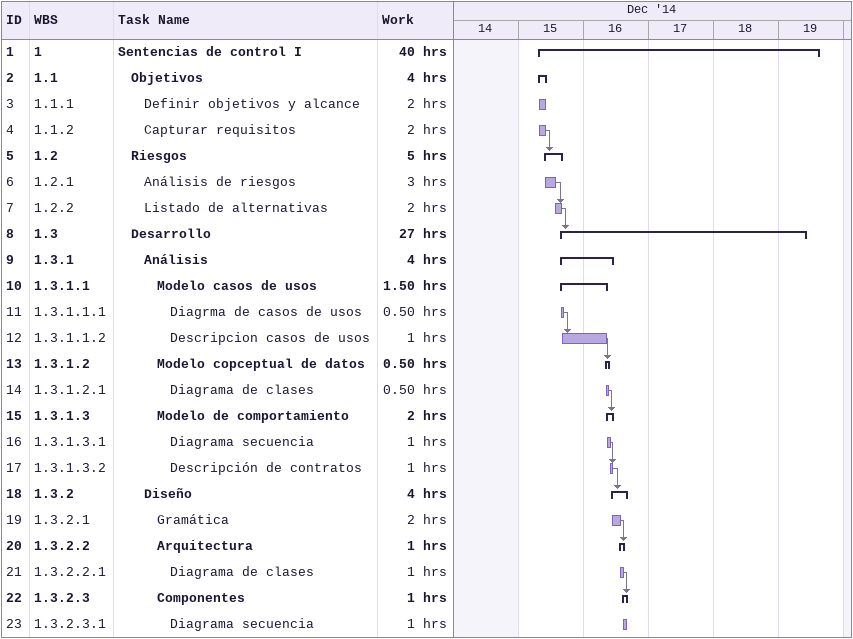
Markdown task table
| ID | WBS | Task | Start | Finish | Predecessors | Work (h) |
|---|---|---|---|---|---|---|
| 1 | 1 | **Sentencias de control I** | 2014-12-15 | 2014-12-19 |  | 40 |
| 2 | 1.1 | **Objetivos** | 2014-12-15 | 2014-12-15 |  | 4 |
| 3 | 1.1.1 | Definir objetivos y alcance | 2014-12-15 | 2014-12-15 |  | 2 |
| 4 | 1.1.2 | Capturar requisitos | 2014-12-15 | 2014-12-15 |  | 2 |
| 5 | 1.2 | **Riesgos** | 2014-12-15 | 2014-12-15 | 4 | 5 |
| 6 | 1.2.1 | Análisis de riesgos | 2014-12-15 | 2014-12-15 |  | 3 |
| 7 | 1.2.2 | Listado de alternativas | 2014-12-15 | 2014-12-15 | 6 | 2 |
| 8 | 1.3 | **Desarrollo** | 2014-12-15 | 2014-12-19 | 7 | 27 |
| 9 | 1.3.1 | **Análisis** | 2014-12-15 | 2014-12-16 |  | 4 |
| 10 | 1.3.1.1 | **Modelo casos de usos** | 2014-12-15 | 2014-12-16 |  | 1.50 |
| 11 | 1.3.1.1.1 | Diagrma de casos de usos | 2014-12-15 | 2014-12-15 |  | 0.50 |
| 12 | 1.3.1.1.2 | Descripcion casos de usos | 2014-12-15 | 2014-12-16 | 11 | 1 |
| 13 | 1.3.1.2 | **Modelo copceptual de datos** | 2014-12-16 | 2014-12-16 | 12 | 0.50 |
| 14 | 1.3.1.2.1 | Diagrama de clases | 2014-12-16 | 2014-12-16 |  | 0.50 |
| 15 | 1.3.1.3 | **Modelo de comportamiento** | 2014-12-16 | 2014-12-16 | 14 | 2 |
| 16 | 1.3.1.3.1 | Diagrama secuencia | 2014-12-16 | 2014-12-16 |  | 1 |
| 17 | 1.3.1.3.2 | Descripción de contratos | 2014-12-16 | 2014-12-16 | 16 | 1 |
| 18 | 1.3.2 | **Diseño** | 2014-12-16 | 2014-12-16 | 17 | 4 |
| 19 | 1.3.2.1 | Gramática | 2014-12-16 | 2014-12-16 |  | 2 |
| 20 | 1.3.2.2 | **Arquitectura** | 2014-12-16 | 2014-12-16 | 19 | 1 |
| 21 | 1.3.2.2.1 | Diagrama de clases | 2014-12-16 | 2014-12-16 |  | 1 |
| 22 | 1.3.2.3 | **Componentes** | 2014-12-16 | 2014-12-16 | 21 | 1 |
| 23 | 1.3.2.3.1 | Diagrama secuencia | 2014-12-16 | 2014-12-16 |  | 1 |
